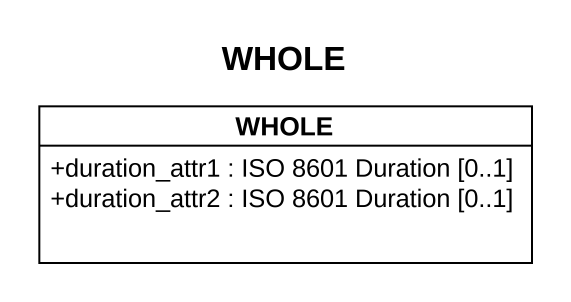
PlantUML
@startuml
title WHOLE
hide circle
hide empty members
skinparam classAttributeIconSize 0
class WHOLE {
  +duration_attr1 : ISO 8601 Duration [0..1]
  +duration_attr2 : ISO 8601 Duration [0..1]
}
@enduml
